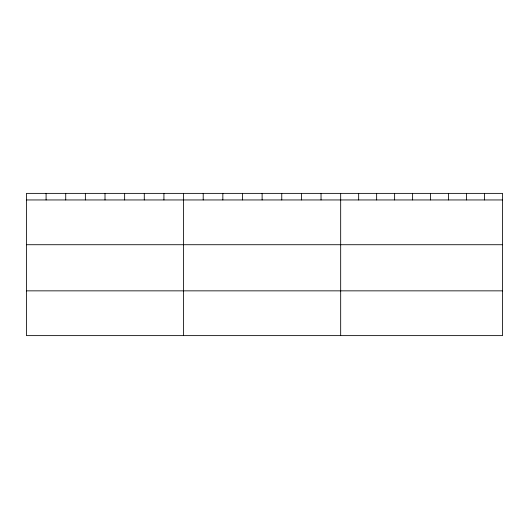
<?xml version="1.0" encoding="UTF-8"?>
<svg xmlns="http://www.w3.org/2000/svg" width="529" height="529" viewBox="0 0 529 529"><rect width="100%" height="100%" fill="white"/><g stroke="black" fill="none" stroke-linecap="round" stroke-linejoin="round"><path stroke-width="0.79" d="M502.55 199.949L502.55 335.624L26.45 335.624L26.45 193.376L502.55 193.376L502.55 199.949L26.45 199.949M26.45 244.722L502.55 244.722M26.45 290.851L502.55 290.851M484.564 193.376L484.564 199.949M466.578 193.376L466.578 199.949M448.592 193.376L448.592 199.949M430.606 193.376L430.606 199.949M412.62 193.376L412.62 199.949M394.634 193.376L394.634 199.949M376.648 193.376L376.648 199.949M358.662 193.376L358.662 199.949M340.676 193.376L340.676 335.624M321.037 193.376L321.037 199.949M301.398 193.376L301.398 199.949M281.759 193.376L281.759 199.949M262.119 193.376L262.119 199.949M242.48 193.376L242.48 199.949M222.841 193.376L222.841 199.949M203.202 193.376L203.202 199.949M183.563 193.376L183.563 335.624M163.924 193.376L163.924 199.949M144.285 193.376L144.285 199.949M124.646 193.376L124.646 199.949M105.007 193.376L105.007 199.949M85.367 193.376L85.367 199.949M65.728 193.376L65.728 199.949M46.089 193.376L46.089 199.949"/></g></svg>
